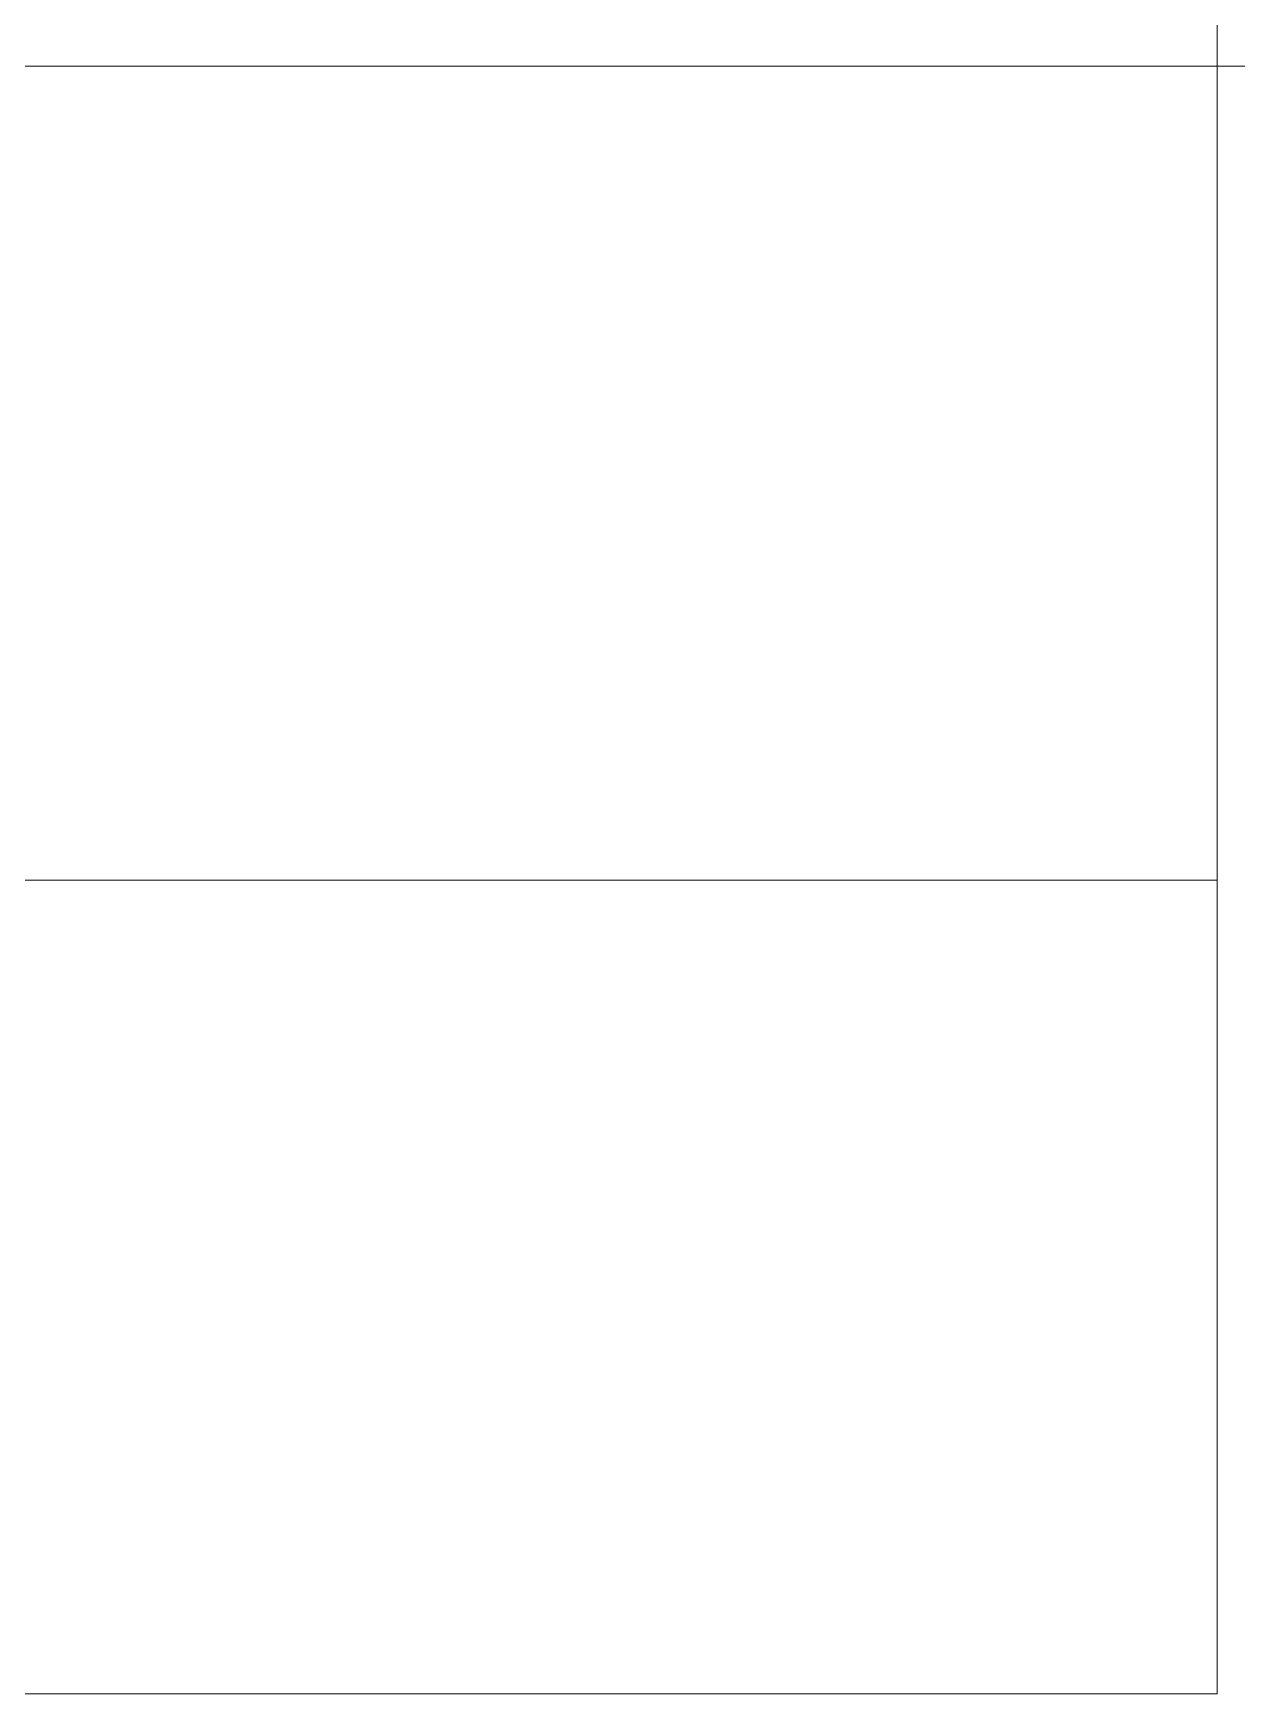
# Model space of a CAD drawing. Header units: millimetres. Extents: x -644 to 2279, y -276 to 1766.
# Drawn here: x 2156.9 to 2278.5, y -275.9 to -109.2 of the extents above; entities that cross this region are included whole.
import ezdxf

# ---------------------------------------------------------------- set-up
doc = ezdxf.new("R2010")
doc.units = ezdxf.units.MM
doc.header["$MEASUREMENT"] = 0
doc.layers.add('Domyślny', color=7, linetype='Continuous', true_color=0x000000)

msp = doc.modelspace()

# ---------------------------------------------------------------- linework, layer by layer
at = {"layer": 'Domyślny', "color": 18, "lineweight": 15, "true_color": 0x000000}
for p, q in [((2275.75, -275.92), (2275.75, 1766.11)), ((2275.75, 50.82), (2275.75, -275.92)), ((1173.96, -112.53), (2278.51, -112.53)), ((1173.96, -194.24), (2275.75, -194.24)), ((2275.75, -275.92), (-644.32, -275.92)), ((2275.75, -275.92), (1173.96, -275.92))]:
    msp.add_line(p, q, dxfattribs=at)

doc.saveas('drawing.dxf')
